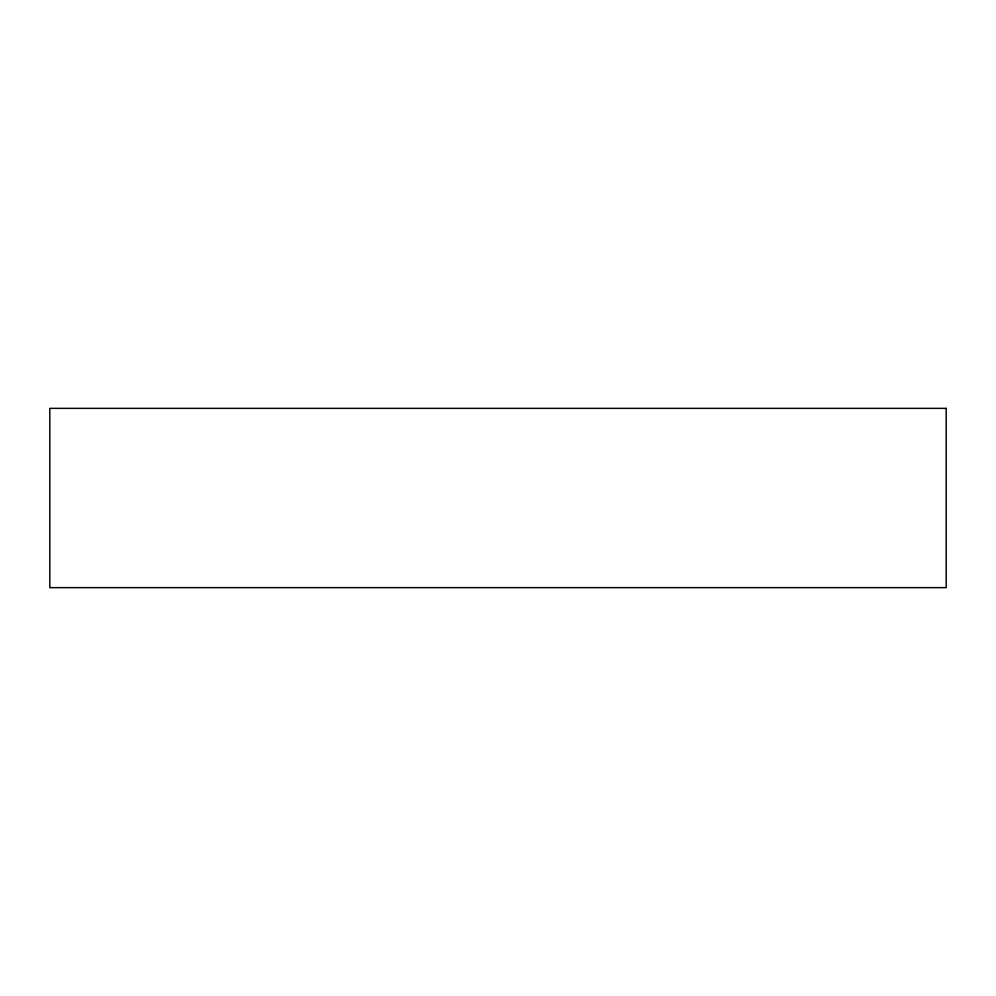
<?xml version="1.0" encoding="UTF-8"?>
<svg xmlns="http://www.w3.org/2000/svg" width="996" height="996" viewBox="0 0 996 996"><rect width="100%" height="100%" fill="white"/><g stroke="black" fill="none" stroke-linecap="round" stroke-linejoin="round"><path stroke-width="1.49" d="M946.2 408.36L49.8 408.36L49.8 587.64L946.2 587.64L946.2 408.36"/></g></svg>
